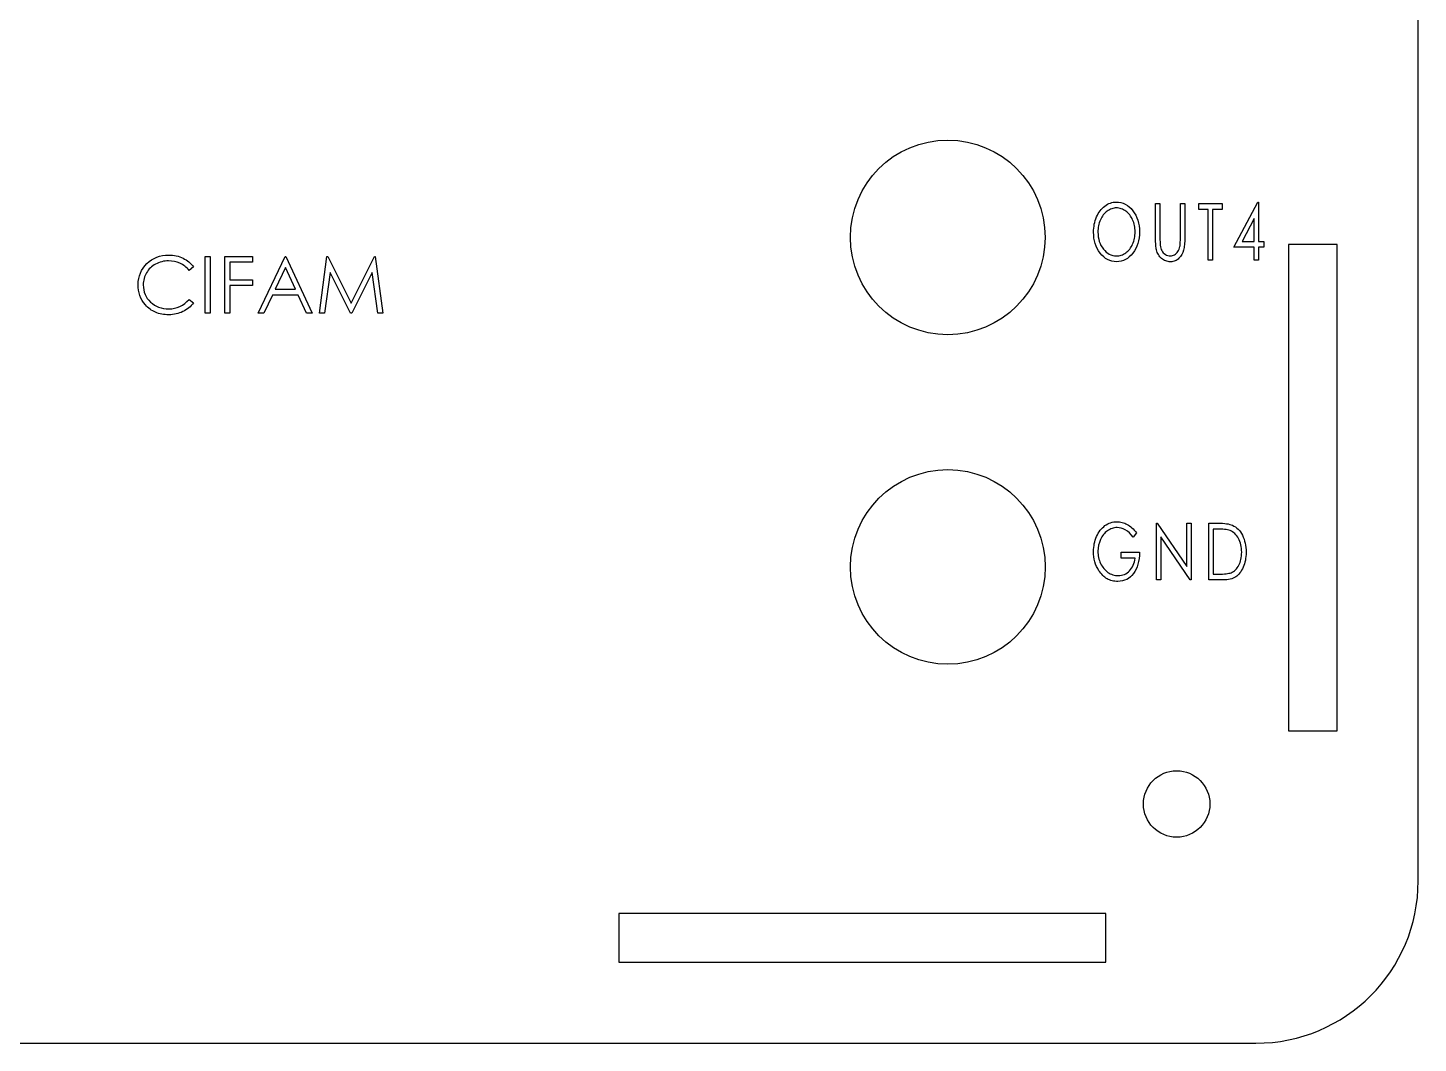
# Model space of a CAD drawing. Header units: millimetres. Extents: x -70 to 70, y -70 to 70.
# Drawn here: x -15.7 to 70, y -70 to -7.4 of the extents above; entities that cross this region are included whole.
import ezdxf

# ---------------------------------------------------------------- set-up
doc = ezdxf.new("R2010")
doc.units = ezdxf.units.MM

msp = doc.modelspace()

# ---------------------------------------------------------------- linework, layer by layer
at = {"color": 7, "linetype": 'Continuous', "lineweight": 25}
for p, q in [((70, -60), (70, 60)), ((65, -20.75), (62, -20.75)), ((62, -20.75), (62, -50.75)), ((65, -50.75), (65, -20.75)), ((62, -50.75), (65, -50.75)), ((20.75, -62), (20.75, -65)), ((50.75, -62), (20.75, -62)), ((50.75, -65), (50.75, -62)), ((20.75, -65), (50.75, -65)), ((-60, -70), (60, -70))]:
    msp.add_line(p, q, dxfattribs=at)
at = {"color": 7, "linetype": 'Continuous', "flags": 128}
for points in [[(51.393, -18.144), (51.543, -18.152), (51.686, -18.177), (51.822, -18.219), (51.953, -18.276), (52.078, -18.351), (52.196, -18.442), (52.308, -18.55), (52.413, -18.675), (52.509, -18.812), (52.593, -18.956), (52.664, -19.108), (52.722, -19.267), (52.767, -19.435), (52.798, -19.609), (52.818, -19.792), (52.824, -19.982), (52.824, -19.982), (52.818, -20.171), (52.798, -20.352), (52.767, -20.526), (52.722, -20.693), (52.664, -20.853), (52.594, -21.005), (52.51, -21.15), (52.414, -21.288), (52.309, -21.413), (52.198, -21.522), (52.082, -21.614), (51.96, -21.689), (51.832, -21.748), (51.699, -21.79), (51.56, -21.815), (51.416, -21.823), (51.416, -21.823), (51.269, -21.815), (51.129, -21.79), (50.994, -21.748), (50.865, -21.69), (50.742, -21.615), (50.625, -21.523), (50.513, -21.415), (50.407, -21.29), (50.311, -21.153), (50.228, -21.009), (50.158, -20.858), (50.1, -20.7), (50.055, -20.535), (50.023, -20.364), (50.004, -20.185), (49.997, -19.999), (49.997, -19.999), (50, -19.874), (50.009, -19.751), (50.024, -19.631), (50.044, -19.512), (50.07, -19.397), (50.102, -19.283), (50.14, -19.172), (50.185, -19.063), (50.234, -18.958), (50.287, -18.859), (50.344, -18.766), (50.405, -18.679), (50.471, -18.597), (50.541, -18.522), (50.616, -18.452), (50.694, -18.388), (50.776, -18.33), (50.859, -18.281), (50.944, -18.239), (51.031, -18.205), (51.119, -18.178), (51.209, -18.159), (51.3, -18.147), (51.393, -18.144)], [(51.405, -18.503), (51.331, -18.506), (51.257, -18.515), (51.184, -18.531), (51.113, -18.553), (51.043, -18.581), (50.973, -18.616), (50.904, -18.656), (50.837, -18.703), (50.771, -18.755), (50.71, -18.812), (50.651, -18.873), (50.597, -18.938), (50.547, -19.008), (50.5, -19.081), (50.457, -19.16), (50.417, -19.242), (50.382, -19.328), (50.351, -19.416), (50.325, -19.507), (50.304, -19.601), (50.288, -19.696), (50.276, -19.794), (50.269, -19.895), (50.267, -19.998), (50.267, -19.998), (50.271, -20.149), (50.288, -20.294), (50.314, -20.433), (50.35, -20.566), (50.397, -20.694), (50.454, -20.815), (50.522, -20.93), (50.6, -21.039), (50.686, -21.139), (50.776, -21.225), (50.87, -21.298), (50.968, -21.358), (51.071, -21.405), (51.178, -21.438), (51.289, -21.458), (51.405, -21.464), (51.405, -21.464), (51.483, -21.462), (51.559, -21.452), (51.634, -21.437), (51.708, -21.415), (51.78, -21.388), (51.85, -21.355), (51.92, -21.315), (51.987, -21.269), (52.052, -21.218), (52.114, -21.163), (52.171, -21.103), (52.225, -21.038), (52.276, -20.969), (52.323, -20.896), (52.366, -20.818), (52.405, -20.735), (52.44, -20.649), (52.471, -20.561), (52.496, -20.47), (52.518, -20.377), (52.534, -20.282), (52.546, -20.184), (52.553, -20.084), (52.555, -19.981), (52.555, -19.981), (52.553, -19.88), (52.546, -19.78), (52.534, -19.683), (52.518, -19.589), (52.496, -19.497), (52.471, -19.408), (52.44, -19.321), (52.405, -19.236), (52.366, -19.155), (52.322, -19.078), (52.275, -19.005), (52.225, -18.936), (52.17, -18.872), (52.111, -18.811), (52.049, -18.755), (51.983, -18.703), (51.914, -18.656), (51.845, -18.616), (51.774, -18.581), (51.702, -18.553), (51.63, -18.531), (51.556, -18.515), (51.481, -18.506), (51.405, -18.503)], [(53.82, -18.234), (54.09, -18.234), (54.09, -18.234), (54.09, -20.331), (54.09, -20.331), (54.09, -20.42), (54.09, -20.5), (54.091, -20.571), (54.092, -20.633), (54.094, -20.687), (54.096, -20.732), (54.098, -20.769), (54.101, -20.796), (54.101, -20.796), (54.114, -20.894), (54.134, -20.985), (54.161, -21.066), (54.195, -21.14), (54.237, -21.206), (54.289, -21.267), (54.35, -21.321), (54.422, -21.371), (54.499, -21.412), (54.576, -21.441), (54.653, -21.459), (54.73, -21.464), (54.73, -21.464), (54.797, -21.459), (54.863, -21.446), (54.927, -21.423), (54.989, -21.391), (55.049, -21.351), (55.103, -21.304), (55.152, -21.249), (55.196, -21.188), (55.235, -21.12), (55.268, -21.044), (55.296, -20.963), (55.318, -20.874), (55.318, -20.874), (55.324, -20.837), (55.331, -20.791), (55.335, -20.735), (55.339, -20.672), (55.342, -20.6), (55.345, -20.519), (55.345, -20.429), (55.346, -20.331), (55.346, -20.331), (55.346, -18.234), (55.346, -18.234), (55.615, -18.234), (55.615, -18.234), (55.615, -20.347), (55.615, -20.347), (55.614, -20.462), (55.611, -20.57), (55.605, -20.674), (55.598, -20.772), (55.588, -20.863), (55.575, -20.95), (55.561, -21.031), (55.544, -21.106), (55.5, -21.246), (55.438, -21.376), (55.358, -21.497), (55.26, -21.609), (55.206, -21.659), (55.148, -21.703), (55.088, -21.74), (55.025, -21.77), (54.959, -21.793), (54.891, -21.81), (54.819, -21.82), (54.745, -21.823), (54.745, -21.823), (54.665, -21.82), (54.587, -21.811), (54.512, -21.795), (54.441, -21.773), (54.372, -21.744), (54.306, -21.71), (54.244, -21.668), (54.184, -21.621), (54.127, -21.569), (54.076, -21.512), (54.03, -21.451), (53.988, -21.386), (53.951, -21.317), (53.919, -21.243), (53.893, -21.166), (53.87, -21.085), (53.87, -21.085), (53.858, -21.029), (53.848, -20.962), (53.84, -20.885), (53.833, -20.798), (53.827, -20.701), (53.823, -20.594), (53.821, -20.476), (53.82, -20.347), (53.82, -20.347), (53.82, -18.234)], [(56.477, -18.593), (56.477, -18.234), (56.477, -18.234), (57.913, -18.234), (57.913, -18.234), (57.913, -18.593), (57.913, -18.593), (57.329, -18.593), (57.329, -18.593), (57.329, -21.734), (57.329, -21.734), (57.06, -21.734), (57.06, -21.734), (57.06, -18.593), (57.06, -18.593), (56.477, -18.593)], [(60.111, -18.144), (60.165, -18.144), (60.165, -18.144), (60.165, -20.567), (60.165, -20.567), (60.479, -20.567), (60.479, -20.567), (60.479, -20.926), (60.479, -20.926), (60.165, -20.926), (60.165, -20.926), (60.165, -21.734), (60.165, -21.734), (59.896, -21.734), (59.896, -21.734), (59.896, -20.926), (59.896, -20.926), (58.64, -20.926), (58.64, -20.926), (60.111, -18.144)], [(59.896, -20.567), (59.896, -19.165), (59.896, -19.165), (59.156, -20.567), (59.156, -20.567), (59.896, -20.567)], [(-5.464, -22.142), (-5.739, -22.353), (-5.739, -22.353), (-5.798, -22.283), (-5.861, -22.218), (-5.926, -22.157), (-5.994, -22.1), (-6.065, -22.048), (-6.139, -22.001), (-6.216, -21.957), (-6.296, -21.918), (-6.463, -21.853), (-6.637, -21.806), (-6.82, -21.778), (-7.01, -21.769), (-7.01, -21.769), (-7.116, -21.772), (-7.219, -21.782), (-7.321, -21.797), (-7.42, -21.819), (-7.518, -21.847), (-7.613, -21.881), (-7.707, -21.921), (-7.798, -21.968), (-7.887, -22.02), (-7.97, -22.076), (-8.047, -22.136), (-8.12, -22.2), (-8.188, -22.269), (-8.251, -22.342), (-8.308, -22.42), (-8.361, -22.501), (-8.408, -22.586), (-8.448, -22.674), (-8.482, -22.763), (-8.51, -22.857), (-8.532, -22.952), (-8.547, -23.049), (-8.557, -23.15), (-8.56, -23.254), (-8.56, -23.254), (-8.553, -23.408), (-8.532, -23.556), (-8.497, -23.698), (-8.448, -23.833), (-8.386, -23.962), (-8.309, -24.084), (-8.218, -24.199), (-8.114, -24.308), (-7.999, -24.407), (-7.876, -24.493), (-7.747, -24.565), (-7.61, -24.625), (-7.465, -24.671), (-7.314, -24.704), (-7.155, -24.724), (-6.989, -24.731), (-6.989, -24.731), (-6.806, -24.722), (-6.63, -24.694), (-6.463, -24.649), (-6.302, -24.585), (-6.15, -24.503), (-6.005, -24.403), (-5.868, -24.284), (-5.739, -24.147), (-5.739, -24.147), (-5.464, -24.356), (-5.464, -24.356), (-5.531, -24.441), (-5.603, -24.521), (-5.678, -24.596), (-5.757, -24.666), (-5.84, -24.732), (-5.928, -24.792), (-6.02, -24.848), (-6.115, -24.898), (-6.214, -24.943), (-6.316, -24.982), (-6.42, -25.015), (-6.528, -25.042), (-6.638, -25.063), (-6.752, -25.078), (-6.867, -25.087), (-6.987, -25.09), (-6.987, -25.09), (-7.099, -25.088), (-7.209, -25.08), (-7.316, -25.068), (-7.42, -25.051), (-7.521, -25.03), (-7.618, -25.004), (-7.713, -24.973), (-7.805, -24.937), (-7.894, -24.896), (-7.979, -24.851), (-8.062, -24.8), (-8.142, -24.745), (-8.218, -24.686), (-8.292, -24.621), (-8.363, -24.552), (-8.43, -24.478), (-8.43, -24.478), (-8.534, -24.345), (-8.624, -24.206), (-8.701, -24.06), (-8.763, -23.907), (-8.812, -23.748), (-8.846, -23.582), (-8.867, -23.409), (-8.874, -23.23), (-8.874, -23.23), (-8.866, -23.041), (-8.84, -22.86), (-8.798, -22.687), (-8.739, -22.522), (-8.664, -22.364), (-8.572, -22.213), (-8.463, -22.071), (-8.337, -21.935), (-8.198, -21.812), (-8.052, -21.705), (-7.896, -21.616), (-7.732, -21.541), (-7.559, -21.484), (-7.378, -21.443), (-7.188, -21.419), (-6.991, -21.41), (-6.991, -21.41), (-6.87, -21.413), (-6.752, -21.422), (-6.638, -21.438), (-6.527, -21.459), (-6.418, -21.485), (-6.312, -21.519), (-6.209, -21.558), (-6.109, -21.603), (-6.013, -21.654), (-5.922, -21.709), (-5.834, -21.769), (-5.751, -21.834), (-5.673, -21.904), (-5.598, -21.978), (-5.529, -22.058), (-5.464, -22.142)], [(-4.746, -21.5), (-4.432, -21.5), (-4.432, -21.5), (-4.432, -25), (-4.432, -25), (-4.746, -25), (-4.746, -25), (-4.746, -21.5)], [(-3.534, -21.5), (-1.829, -21.5), (-1.829, -21.5), (-1.829, -21.859), (-1.829, -21.859), (-3.22, -21.859), (-3.22, -21.859), (-3.22, -22.936), (-3.22, -22.936), (-1.829, -22.936), (-1.829, -22.936), (-1.829, -23.295), (-1.829, -23.295), (-3.22, -23.295), (-3.22, -23.295), (-3.22, -25), (-3.22, -25), (-3.534, -25), (-3.534, -25), (-3.534, -21.5)], [(0.235, -21.5), (1.85, -25), (1.85, -25), (1.509, -25), (1.509, -25), (0.992, -23.878), (0.992, -23.878), (-0.595, -23.878), (-0.595, -23.878), (-1.127, -25), (-1.127, -25), (-1.47, -25), (-1.47, -25), (0.19, -21.5), (0.19, -21.5), (0.235, -21.5)], [(0.209, -22.182), (-0.425, -23.519), (-0.425, -23.519), (0.826, -23.519), (0.826, -23.519), (0.209, -22.182)], [(2.299, -25), (2.761, -21.5), (2.761, -21.5), (2.806, -21.5), (2.806, -21.5), (4.251, -24.372), (4.251, -24.372), (5.693, -21.5), (5.693, -21.5), (5.738, -21.5), (5.738, -21.5), (6.203, -25), (6.203, -25), (5.887, -25), (5.887, -25), (5.552, -22.482), (5.552, -22.482), (4.289, -25), (4.289, -25), (4.218, -25), (4.218, -25), (2.95, -22.476), (2.95, -22.476), (2.615, -25), (2.615, -25), (2.299, -25)], [(52.645, -38.538), (52.435, -38.794), (52.435, -38.794), (52.322, -38.659), (52.204, -38.541), (52.081, -38.442), (51.953, -38.359), (51.823, -38.294), (51.695, -38.247), (51.568, -38.219), (51.443, -38.21), (51.443, -38.21), (51.366, -38.213), (51.29, -38.223), (51.215, -38.238), (51.142, -38.26), (51.068, -38.288), (50.996, -38.323), (50.924, -38.363), (50.854, -38.41), (50.786, -38.462), (50.722, -38.519), (50.662, -38.58), (50.606, -38.646), (50.553, -38.716), (50.505, -38.79), (50.461, -38.869), (50.42, -38.953), (50.353, -39.126), (50.305, -39.305), (50.276, -39.488), (50.267, -39.676), (50.267, -39.676), (50.269, -39.772), (50.277, -39.868), (50.29, -39.963), (50.307, -40.056), (50.33, -40.149), (50.358, -40.24), (50.391, -40.33), (50.429, -40.418), (50.472, -40.504), (50.519, -40.584), (50.569, -40.661), (50.623, -40.732), (50.682, -40.799), (50.744, -40.861), (50.81, -40.918), (50.88, -40.971), (50.953, -41.018), (51.027, -41.059), (51.104, -41.093), (51.181, -41.121), (51.261, -41.144), (51.343, -41.159), (51.425, -41.169), (51.51, -41.172), (51.51, -41.172), (51.613, -41.167), (51.711, -41.153), (51.805, -41.13), (51.895, -41.097), (51.981, -41.055), (52.063, -41.004), (52.141, -40.943), (52.214, -40.872), (52.282, -40.795), (52.343, -40.711), (52.397, -40.622), (52.444, -40.528), (52.482, -40.428), (52.514, -40.323), (52.538, -40.211), (52.555, -40.095), (52.555, -40.095), (51.702, -40.095), (51.702, -40.095), (51.702, -39.736), (51.702, -39.736), (52.824, -39.736), (52.824, -39.736), (52.818, -39.937), (52.8, -40.127), (52.771, -40.307), (52.731, -40.476), (52.68, -40.634), (52.617, -40.782), (52.544, -40.919), (52.459, -41.046), (52.365, -41.159), (52.263, -41.258), (52.154, -41.342), (52.037, -41.41), (51.912, -41.463), (51.78, -41.501), (51.64, -41.523), (51.492, -41.531), (51.492, -41.531), (51.402, -41.528), (51.313, -41.52), (51.227, -41.508), (51.144, -41.489), (51.062, -41.466), (50.984, -41.438), (50.907, -41.404), (50.833, -41.365), (50.762, -41.321), (50.692, -41.272), (50.626, -41.218), (50.561, -41.159), (50.499, -41.094), (50.44, -41.024), (50.382, -40.949), (50.328, -40.869), (50.328, -40.869), (50.25, -40.739), (50.183, -40.604), (50.126, -40.464), (50.08, -40.319), (50.044, -40.169), (50.018, -40.014), (50.002, -39.854), (49.997, -39.69), (49.997, -39.69), (50, -39.566), (50.009, -39.445), (50.024, -39.326), (50.044, -39.209), (50.07, -39.094), (50.102, -38.982), (50.14, -38.871), (50.185, -38.764), (50.234, -38.659), (50.287, -38.561), (50.345, -38.468), (50.407, -38.381), (50.474, -38.301), (50.545, -38.226), (50.62, -38.156), (50.7, -38.093), (50.783, -38.036), (50.869, -37.987), (50.957, -37.946), (51.049, -37.912), (51.142, -37.886), (51.239, -37.867), (51.339, -37.855), (51.44, -37.851), (51.44, -37.851), (51.523, -37.854), (51.605, -37.862), (51.685, -37.875), (51.764, -37.892), (51.843, -37.915), (51.919, -37.943), (51.995, -37.976), (52.069, -38.015), (52.143, -38.059), (52.216, -38.109), (52.289, -38.165), (52.361, -38.227), (52.432, -38.296), (52.504, -38.371), (52.575, -38.452), (52.645, -38.538)], [(53.865, -41.441), (53.865, -37.941), (53.865, -37.941), (53.922, -37.941), (53.922, -37.941), (55.75, -40.61), (55.75, -40.61), (55.75, -37.941), (55.75, -37.941), (56.019, -37.941), (56.019, -37.941), (56.019, -41.441), (56.019, -41.441), (55.958, -41.441), (55.958, -41.441), (54.134, -38.779), (54.134, -38.779), (54.134, -41.441), (54.134, -41.441), (53.865, -41.441)], [(57.105, -41.441), (57.105, -37.941), (57.105, -37.941), (57.668, -37.941), (57.668, -37.941), (57.815, -37.943), (57.952, -37.949), (58.078, -37.959), (58.195, -37.973), (58.3, -37.99), (58.394, -38.012), (58.479, -38.038), (58.553, -38.067), (58.553, -38.067), (58.649, -38.116), (58.74, -38.172), (58.825, -38.238), (58.905, -38.311), (58.98, -38.393), (59.049, -38.482), (59.112, -38.58), (59.171, -38.686), (59.223, -38.799), (59.268, -38.916), (59.307, -39.04), (59.338, -39.168), (59.362, -39.302), (59.379, -39.442), (59.39, -39.586), (59.393, -39.735), (59.393, -39.735), (59.391, -39.865), (59.382, -39.99), (59.369, -40.112), (59.349, -40.23), (59.325, -40.343), (59.294, -40.453), (59.258, -40.559), (59.217, -40.661), (59.171, -40.758), (59.122, -40.847), (59.07, -40.931), (59.014, -41.008), (58.955, -41.079), (58.894, -41.142), (58.828, -41.2), (58.759, -41.251), (58.685, -41.296), (58.604, -41.335), (58.516, -41.367), (58.421, -41.393), (58.319, -41.414), (58.209, -41.429), (58.093, -41.438), (57.969, -41.441), (57.969, -41.441), (57.105, -41.441)], [(57.374, -41.082), (57.688, -41.082), (57.688, -41.082), (57.823, -41.081), (57.947, -41.077), (58.061, -41.07), (58.164, -41.06), (58.256, -41.047), (58.338, -41.032), (58.408, -41.014), (58.468, -40.993), (58.468, -40.993), (58.542, -40.958), (58.612, -40.917), (58.679, -40.87), (58.741, -40.816), (58.799, -40.756), (58.853, -40.69), (58.903, -40.617), (58.949, -40.538), (58.99, -40.453), (59.025, -40.364), (59.056, -40.271), (59.081, -40.173), (59.1, -40.07), (59.113, -39.962), (59.121, -39.851), (59.124, -39.735), (59.124, -39.735), (59.121, -39.612), (59.112, -39.494), (59.098, -39.381), (59.077, -39.273), (59.05, -39.168), (59.018, -39.069), (58.979, -38.973), (58.934, -38.883), (58.884, -38.798), (58.83, -38.72), (58.771, -38.649), (58.707, -38.585), (58.638, -38.528), (58.565, -38.477), (58.488, -38.435), (58.405, -38.398), (58.405, -38.398), (58.336, -38.375), (58.257, -38.355), (58.168, -38.339), (58.068, -38.325), (57.958, -38.314), (57.838, -38.306), (57.707, -38.301), (57.566, -38.3), (57.566, -38.3), (57.374, -38.3), (57.374, -38.3), (57.374, -41.082)]]:
    msp.add_lwpolyline(points, dxfattribs=at)
at = {"color": 7, "linetype": 'Continuous', "lineweight": 25}
for centre, radius in [((41.012, -20.32), 6), ((41.016, -40.64), 6), ((55.117, -55.25), 2.05)]:
    msp.add_circle(centre, radius, dxfattribs=at)
msp.add_arc((60, -60), 10, 270, 0, dxfattribs=at)

doc.saveas('drawing.dxf')
